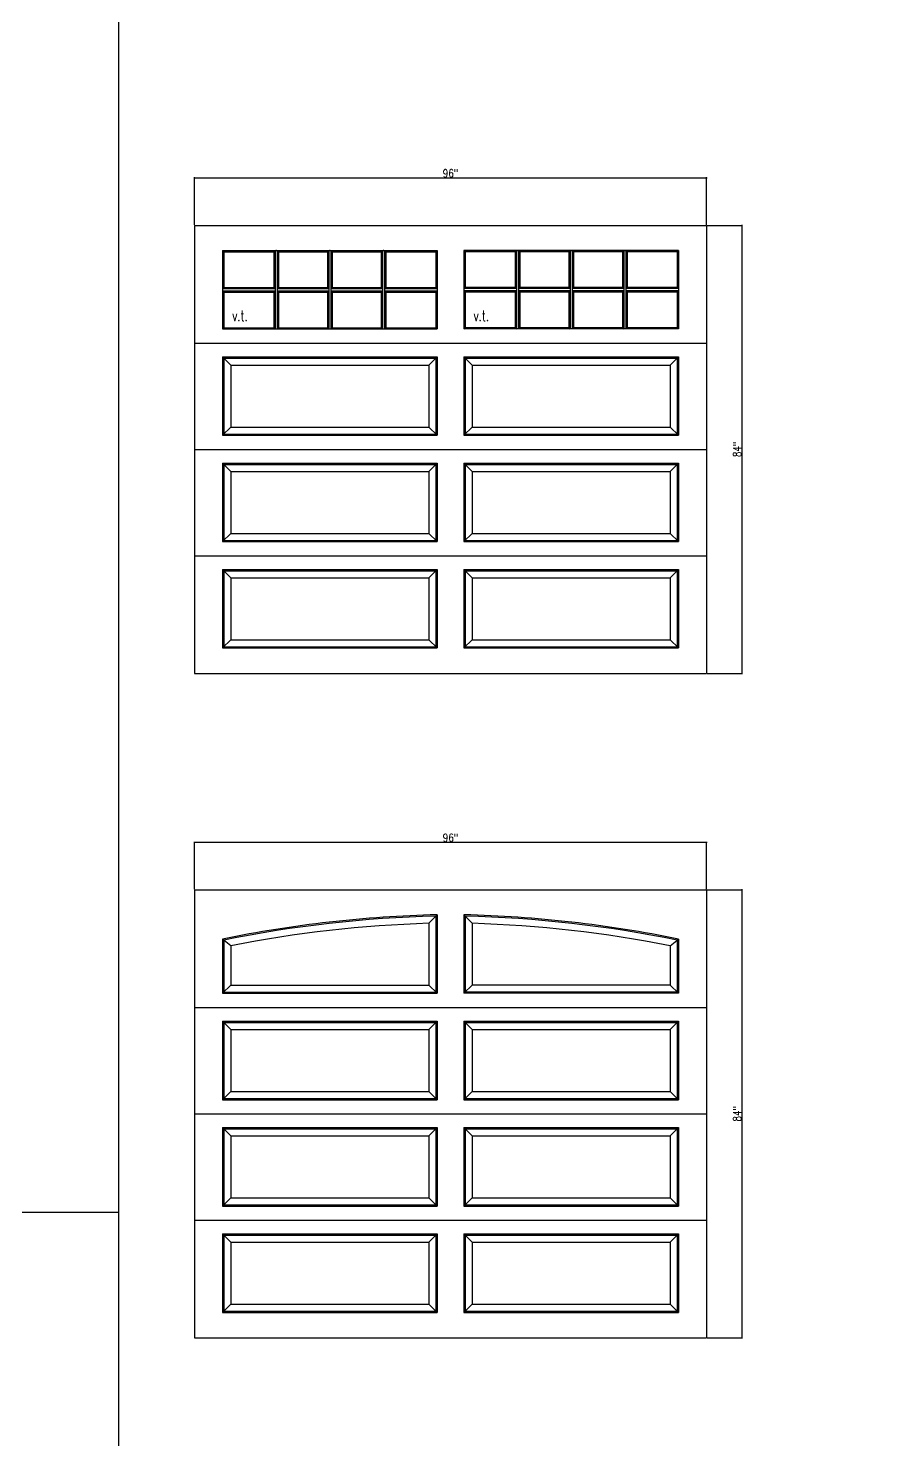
# Model space of a CAD drawing. Header units: inches. Extents: x 1985 to 11287, y 379 to 3234.
# Drawn here: x 8603.2 to 8763.1, y 2706.4 to 2971 of the extents above; entities that cross this region are included whole.
import ezdxf

# ---------------------------------------------------------------- set-up
doc = ezdxf.new("R2010")
doc.units = ezdxf.units.IN
doc.header["$MEASUREMENT"] = 0
doc.layers.get('0').update_dxf_attribs({"linetype": 'CONTINUOUS'})
doc.layers.get('Defpoints').update_dxf_attribs({"linetype": 'CONTINUOUS'})
for name, color, linetype in [('COTE1-1 99', 7, 'CONTINUOUS'), ('elevation 99', 7, 'CONTINUOUS'), ('separation 99', 3, 'CONTINUOUS')]:
    doc.layers.add(name, color=color, linetype=linetype)
doc.styles.get("Standard").update_dxf_attribs({"font": 'txt.shx', "width": 0.8})
doc.dimstyles.new('Elevation', dxfattribs={"dimscale": 2, "dimtxt": 0.75, "dimasz": 0.0625, "dimexe": 0.0625, "dimexo": 0.0625, "dimgap": 0.0625, "dimtad": 1, "dimdec": 5, "dimzin": 0, "dimdsep": 46, "dimlunit": 5, "dimtxsty": 'Standard', "dimblk1": 'OBLIQUE', "dimblk2": 'OBLIQUE', "dimsah": 1, "dimcen": 2, "dimdle": 0.0625, "dimclrd": 1, "dimclre": 1, "dimadec": 1, "dimazin": 0, "dimtfac": 0.375, "dimtdec": 5, "dimtmove": 0, "dimatfit": 3, "dimldrblk": 'OBLIQUE', "dimfxl": 1, "dimfrac": 2, "dimtolj": 1, "dimtzin": 0, "dimarcsym": 0})

# ---------------------------------------------------------------- blocks, each defined once
blk = doc.blocks.new('_OBLIQUE')
at = {"color": 0, "linetype": 'ByBlock'}
blk.add_line((-0.5, -0.5), (0.5, 0.5), dxfattribs=at)
blk = doc.blocks.new('*D8')
at = {"layer": 'COTE1-1 99', "color": 1, "lineweight": -2, "transparency": 16777216}
for p, q in [((8730.51, 2942.93), (8634.26, 2942.93)), ((8634.38, 2934.18), (8634.38, 2943.06)), ((8730.38, 2934.18), (8730.38, 2943.06))]:
    blk.add_line(p, q, dxfattribs=at)
at = {"layer": 'Defpoints', "color": 0, "transparency": 16777216}
for p in [(8634.38, 2942.93), (8634.38, 2934.05), (8730.38, 2934.05)]:
    blk.add_point(p, dxfattribs=at)
at = {"layer": 'COTE1-1 99', "color": 1, "lineweight": -2, "transparency": 16777216, "xscale": 0.125, "yscale": 0.125, "zscale": 0.125, "rotation": 180}
blk.add_blockref('_OBLIQUE', (8634.38, 2942.93), dxfattribs=at)
at = {"layer": 'COTE1-1 99', "color": 1, "lineweight": -2, "transparency": 16777216, "xscale": 0.125, "yscale": 0.125, "zscale": 0.125}
blk.add_blockref('_OBLIQUE', (8730.38, 2942.93), dxfattribs=at)
at = {"layer": 'COTE1-1 99', "color": 0, "transparency": 16777216, "insert": (8682.38, 2943.81), "char_height": 1.5, "attachment_point": 5}
blk.add_mtext('\\A1;96"', dxfattribs=at)
blk = doc.blocks.new('*D9')
at = {"layer": 'COTE1-1 99', "color": 1, "lineweight": -2, "transparency": 16777216}
for p, q in [((8634.38, 2809.62), (8634.38, 2818.5)), ((8730.38, 2809.62), (8730.38, 2818.5)), ((8730.51, 2818.37), (8634.26, 2818.37))]:
    blk.add_line(p, q, dxfattribs=at)
at = {"layer": 'Defpoints', "color": 0, "transparency": 16777216}
for p in [(8634.38, 2818.37), (8634.38, 2809.49), (8730.38, 2809.49)]:
    blk.add_point(p, dxfattribs=at)
at = {"layer": 'COTE1-1 99', "color": 1, "lineweight": -2, "transparency": 16777216, "xscale": 0.125, "yscale": 0.125, "zscale": 0.125, "rotation": 180}
blk.add_blockref('_OBLIQUE', (8634.38, 2818.37), dxfattribs=at)
at = {"layer": 'COTE1-1 99', "color": 1, "lineweight": -2, "transparency": 16777216, "xscale": 0.125, "yscale": 0.125, "zscale": 0.125}
blk.add_blockref('_OBLIQUE', (8730.38, 2818.37), dxfattribs=at)
at = {"layer": 'COTE1-1 99', "color": 0, "transparency": 16777216, "insert": (8682.38, 2819.25), "char_height": 1.5, "attachment_point": 5}
blk.add_mtext('\\A1;96"', dxfattribs=at)
blk = doc.blocks.new('*D10')
at = {"layer": 'COTE1-1 99', "color": 1, "lineweight": -2, "transparency": 16777216}
for p, q in [((8730.51, 2809.49), (8737.12, 2809.49)), ((8736.99, 2809.62), (8736.99, 2725.37)), ((8730.51, 2725.49), (8737.12, 2725.49))]:
    blk.add_line(p, q, dxfattribs=at)
at = {"layer": 'Defpoints', "color": 0, "transparency": 16777216}
for p in [(8730.38, 2809.49), (8730.38, 2725.49), (8736.99, 2725.49)]:
    blk.add_point(p, dxfattribs=at)
at = {"layer": 'COTE1-1 99', "color": 1, "lineweight": -2, "transparency": 16777216, "xscale": 0.125, "yscale": 0.125, "zscale": 0.125}
for p, rotation in [((8736.99, 2809.49), 90), ((8736.99, 2725.49), 270)]:
    blk.add_blockref('_OBLIQUE', p, dxfattribs=dict(at, rotation=rotation))
at = {"layer": 'COTE1-1 99', "color": 0, "transparency": 16777216, "insert": (8736.12, 2767.49), "char_height": 1.5, "attachment_point": 5, "rotation": 90}
blk.add_mtext('\\A1;84"', dxfattribs=at)
blk = doc.blocks.new('*D17')
at = {"layer": 'COTE1-1 99', "color": 1, "lineweight": -2, "transparency": 16777216}
for p, q in [((8730.51, 2934.05), (8737.12, 2934.05)), ((8736.99, 2934.18), (8736.99, 2849.93)), ((8730.51, 2850.05), (8737.12, 2850.05))]:
    blk.add_line(p, q, dxfattribs=at)
at = {"layer": 'Defpoints', "color": 0, "transparency": 16777216}
for p in [(8730.38, 2934.05), (8730.38, 2850.05), (8736.99, 2850.05)]:
    blk.add_point(p, dxfattribs=at)
at = {"layer": 'COTE1-1 99', "color": 1, "lineweight": -2, "transparency": 16777216, "xscale": 0.125, "yscale": 0.125, "zscale": 0.125}
for p, rotation in [((8736.99, 2934.05), 90), ((8736.99, 2850.05), 270)]:
    blk.add_blockref('_OBLIQUE', p, dxfattribs=dict(at, rotation=rotation))
at = {"layer": 'COTE1-1 99', "color": 0, "transparency": 16777216, "insert": (8736.12, 2892.05), "char_height": 1.5, "attachment_point": 5, "rotation": 90}
blk.add_mtext('\\A1;84"', dxfattribs=at)

msp = doc.modelspace()

# ---------------------------------------------------------------- linework, layer by layer
at = {"layer": 'elevation 99'}
for p, q in [((8634.380575, 2934.053961), (8730.380575, 2934.053961)), ((8634.380575, 2934.053961), (8634.380575, 2850.053961)), ((8639.880575, 2934.053961), (8679.630575, 2934.053961)), ((8685.130575, 2934.053961), (8724.880575, 2934.053961)), ((8730.380575, 2934.053961), (8730.380575, 2850.053961)), ((8639.647575, 2929.349511), (8639.647575, 2914.633461)), ((8639.647575, 2929.349511), (8639.880575, 2929.116511)), ((8639.647575, 2929.349511), (8679.863575, 2929.349511)), ((8639.880575, 2929.116511), (8639.880575, 2922.429011)), ((8639.880575, 2929.116511), (8649.264075, 2929.116511)), ((8649.264075, 2929.116511), (8649.497075, 2929.349511)), ((8649.264075, 2929.116511), (8649.264075, 2922.429011)), ((8649.497075, 2929.349511), (8649.497075, 2914.633511)), ((8649.497075, 2929.349511), (8649.906075, 2929.349511)), ((8649.497075, 2929.349511), (8649.906075, 2929.349511)), ((8649.906075, 2929.349511), (8649.906075, 2914.633511)), ((8650.139075, 2929.116511), (8649.906075, 2929.349511)), ((8650.139075, 2929.116511), (8659.318075, 2929.116511)), ((8650.139075, 2929.116511), (8650.139075, 2922.429011)), ((8650.139075, 2929.116511), (8659.318075, 2929.116511)), ((8659.318075, 2929.116511), (8659.551075, 2929.349511)), ((8659.318075, 2929.116511), (8659.318075, 2922.429011)), ((8659.551075, 2929.349511), (8659.551075, 2914.633511)), ((8659.551075, 2929.349511), (8659.960075, 2929.349511)), ((8659.960075, 2929.349511), (8659.960075, 2914.633511)), ((8660.193075, 2929.116511), (8659.960075, 2929.349511)), ((8660.193075, 2929.116511), (8669.372075, 2929.116511)), ((8660.193075, 2929.116511), (8660.193075, 2922.429011)), ((8660.193075, 2929.116511), (8669.372075, 2929.116511)), ((8669.372075, 2929.116511), (8669.605075, 2929.349511)), ((8669.372075, 2929.116511), (8669.372075, 2922.429011)), ((8669.605075, 2929.349511), (8669.605075, 2914.633511)), ((8669.605075, 2929.349511), (8670.014075, 2929.349511)), ((8670.014075, 2929.349511), (8670.014075, 2914.633511)), ((8670.247075, 2929.116511), (8670.014075, 2929.349511)), ((8670.247075, 2929.116511), (8679.630575, 2929.116511)), ((8670.247075, 2929.116511), (8670.247075, 2922.429011)), ((8679.863575, 2929.349511), (8679.630575, 2929.116511)), ((8679.630575, 2929.116511), (8679.630575, 2922.429011)), ((8679.863575, 2929.349511), (8679.863575, 2914.633461)), ((8725.113575, 2929.349511), (8684.897575, 2929.349511)), ((8684.897575, 2929.349511), (8684.897575, 2914.633461)), ((8684.897575, 2929.349511), (8685.130575, 2929.116511)), ((8694.514075, 2929.116511), (8685.130575, 2929.116511)), ((8685.130575, 2929.116511), (8685.130575, 2922.429011)), ((8694.514075, 2929.116511), (8694.747075, 2929.349511)), ((8694.514075, 2929.116511), (8694.514075, 2922.429011)), ((8694.747075, 2929.349511), (8694.747075, 2914.633511)), ((8695.156075, 2929.349511), (8694.747075, 2929.349511)), ((8695.156075, 2929.349511), (8695.156075, 2914.633511)), ((8695.389075, 2929.116511), (8695.156075, 2929.349511)), ((8704.568075, 2929.116511), (8695.389075, 2929.116511)), ((8695.389075, 2929.116511), (8695.389075, 2922.429011)), ((8704.568075, 2929.116511), (8695.389075, 2929.116511)), ((8704.568075, 2929.116511), (8704.801075, 2929.349511)), ((8704.568075, 2929.116511), (8704.568075, 2922.429011)), ((8704.801075, 2929.349511), (8704.801075, 2914.633511)), ((8705.210075, 2929.349511), (8704.801075, 2929.349511)), ((8705.210075, 2929.349511), (8705.210075, 2914.633511)), ((8705.443075, 2929.116511), (8705.210075, 2929.349511)), ((8714.622075, 2929.116511), (8705.443075, 2929.116511)), ((8705.443075, 2929.116511), (8705.443075, 2922.429011)), ((8714.622075, 2929.116511), (8705.443075, 2929.116511)), ((8714.622075, 2929.116511), (8714.855075, 2929.349511)), ((8714.622075, 2929.116511), (8714.622075, 2922.429011)), ((8714.855075, 2929.349511), (8714.855075, 2914.633511)), ((8715.264075, 2929.349511), (8714.855075, 2929.349511)), ((8715.264075, 2929.349511), (8714.855075, 2929.349511)), ((8715.264075, 2929.349511), (8715.264075, 2914.633511)), ((8715.497075, 2929.116511), (8715.264075, 2929.349511)), ((8724.880575, 2929.116511), (8715.497075, 2929.116511)), ((8715.497075, 2929.116511), (8715.497075, 2922.429011)), ((8725.113575, 2929.349511), (8724.880575, 2929.116511)), ((8724.880575, 2929.116511), (8724.880575, 2922.429011)), ((8725.113575, 2929.349511), (8725.113575, 2914.633461)), ((8639.647575, 2922.196011), (8639.880575, 2922.429011)), ((8639.647575, 2922.196011), (8645.926075, 2922.196011)), ((8639.647575, 2921.787011), (8645.926075, 2921.787011)), ((8639.880575, 2921.554011), (8639.647575, 2921.787011)), ((8639.880575, 2922.429011), (8645.693075, 2922.429011)), ((8645.460075, 2922.196011), (8649.497075, 2922.196011)), ((8645.460075, 2921.787011), (8649.497075, 2921.787011)), ((8645.693075, 2922.429011), (8649.264075, 2922.429011)), ((8649.264075, 2922.429011), (8649.497075, 2922.196011)), ((8649.497075, 2921.787011), (8649.264075, 2921.554011)), ((8650.139075, 2922.429011), (8649.906075, 2922.196011)), ((8649.906075, 2922.196011), (8659.551075, 2922.196011)), ((8649.906075, 2921.787011), (8659.551075, 2921.787011)), ((8649.906075, 2921.787011), (8650.139075, 2921.554011)), ((8650.139075, 2922.429011), (8659.318075, 2922.429011)), ((8659.551075, 2922.196011), (8659.318075, 2922.429011)), ((8659.318075, 2921.554011), (8659.551075, 2921.787011)), ((8659.960075, 2922.196011), (8660.193075, 2922.429011)), ((8659.960075, 2922.196011), (8669.605075, 2922.196011)), ((8659.960075, 2921.787011), (8669.605075, 2921.787011)), ((8660.193075, 2921.554011), (8659.960075, 2921.787011)), ((8660.193075, 2922.429011), (8669.372075, 2922.429011)), ((8669.605075, 2922.196011), (8669.372075, 2922.429011)), ((8669.372075, 2921.554011), (8669.605075, 2921.787011)), ((8670.014075, 2922.196011), (8670.247075, 2922.429011)), ((8670.014075, 2922.196011), (8674.051075, 2922.196011)), ((8670.014075, 2921.787011), (8674.051075, 2921.787011)), ((8670.247075, 2921.554011), (8670.014075, 2921.787011)), ((8670.247075, 2922.429011), (8673.818075, 2922.429011)), ((8673.585075, 2922.196011), (8679.863575, 2922.196011)), ((8673.585075, 2921.787011), (8679.863575, 2921.787011)), ((8673.818075, 2922.429011), (8679.630575, 2922.429011)), ((8679.630575, 2922.429011), (8679.863575, 2922.196011)), ((8679.630575, 2921.554011), (8679.863575, 2921.787011)), ((8685.130575, 2922.429011), (8684.897575, 2922.196011)), ((8691.176075, 2922.196011), (8684.897575, 2922.196011)), ((8685.130575, 2921.554011), (8684.897575, 2921.787011)), ((8691.176075, 2921.787011), (8684.897575, 2921.787011)), ((8690.943075, 2922.429011), (8685.130575, 2922.429011)), ((8694.747075, 2922.196011), (8690.710075, 2922.196011)), ((8694.747075, 2921.787011), (8690.710075, 2921.787011)), ((8694.514075, 2922.429011), (8690.943075, 2922.429011)), ((8694.747075, 2922.196011), (8694.514075, 2922.429011)), ((8694.514075, 2921.554011), (8694.747075, 2921.787011)), ((8695.156075, 2922.196011), (8695.389075, 2922.429011)), ((8704.801075, 2922.196011), (8695.156075, 2922.196011)), ((8704.801075, 2921.787011), (8695.156075, 2921.787011)), ((8695.389075, 2921.554011), (8695.156075, 2921.787011)), ((8704.568075, 2922.429011), (8695.389075, 2922.429011)), ((8704.801075, 2922.196011), (8704.568075, 2922.429011)), ((8704.568075, 2921.554011), (8704.801075, 2921.787011)), ((8705.210075, 2922.196011), (8705.443075, 2922.429011)), ((8714.855075, 2922.196011), (8705.210075, 2922.196011)), ((8714.855075, 2921.787011), (8705.210075, 2921.787011)), ((8705.443075, 2921.554011), (8705.210075, 2921.787011)), ((8714.622075, 2922.429011), (8705.443075, 2922.429011)), ((8714.622075, 2922.429011), (8714.855075, 2922.196011)), ((8714.855075, 2921.787011), (8714.622075, 2921.554011)), ((8715.497075, 2922.429011), (8715.264075, 2922.196011)), ((8719.301075, 2922.196011), (8715.264075, 2922.196011)), ((8719.301075, 2921.787011), (8715.264075, 2921.787011)), ((8715.264075, 2921.787011), (8715.497075, 2921.554011)), ((8719.068075, 2922.429011), (8715.497075, 2922.429011)), ((8725.113575, 2922.196011), (8718.835075, 2922.196011)), ((8725.113575, 2921.787011), (8718.835075, 2921.787011)), ((8724.880575, 2922.429011), (8719.068075, 2922.429011)), ((8725.113575, 2922.196011), (8724.880575, 2922.429011)), ((8724.880575, 2921.554011), (8725.113575, 2921.787011)), ((8639.880575, 2921.554011), (8639.880575, 2914.866461)), ((8639.880575, 2921.554011), (8645.693075, 2921.554011)), ((8645.693075, 2921.554011), (8649.264075, 2921.554011)), ((8649.264075, 2921.554011), (8649.264075, 2914.866511)), ((8650.139075, 2921.554011), (8659.318075, 2921.554011)), ((8650.139075, 2921.554011), (8650.139075, 2914.866511)), ((8659.318075, 2921.554011), (8659.318075, 2914.866511)), ((8660.193075, 2921.554011), (8660.193075, 2914.866511)), ((8660.193075, 2921.554011), (8669.372075, 2921.554011)), ((8669.372075, 2921.554011), (8669.372075, 2914.866511)), ((8670.247075, 2921.554011), (8673.818075, 2921.554011)), ((8670.247075, 2921.554011), (8670.247075, 2914.866511)), ((8673.818075, 2921.554011), (8679.630575, 2921.554011)), ((8679.630575, 2921.554011), (8679.630575, 2914.866461)), ((8685.130575, 2921.554011), (8685.130575, 2914.866461)), ((8690.943075, 2921.554011), (8685.130575, 2921.554011)), ((8694.514075, 2921.554011), (8690.943075, 2921.554011)), ((8694.514075, 2921.554011), (8694.514075, 2914.866511)), ((8704.568075, 2921.554011), (8695.389075, 2921.554011)), ((8695.389075, 2921.554011), (8695.389075, 2914.866511)), ((8704.568075, 2921.554011), (8704.568075, 2914.866511)), ((8714.622075, 2921.554011), (8705.443075, 2921.554011)), ((8705.443075, 2921.554011), (8705.443075, 2914.866511)), ((8714.622075, 2921.554011), (8714.622075, 2914.866511)), ((8719.068075, 2921.554011), (8715.497075, 2921.554011)), ((8715.497075, 2921.554011), (8715.497075, 2914.866511)), ((8724.880575, 2921.554011), (8719.068075, 2921.554011)), ((8724.880575, 2921.554011), (8724.880575, 2914.866461)), ((8639.647575, 2914.633461), (8639.880575, 2914.866461)), ((8639.647575, 2914.633461), (8679.863575, 2914.633461)), ((8639.880575, 2914.866461), (8649.264125, 2914.866461)), ((8649.264075, 2914.866511), (8649.497075, 2914.633511)), ((8650.139075, 2914.866511), (8649.906075, 2914.633511)), ((8650.139025, 2914.866461), (8659.318125, 2914.866461)), ((8650.139075, 2914.866511), (8659.318075, 2914.866511)), ((8659.318075, 2914.866511), (8659.551075, 2914.633511)), ((8660.193075, 2914.866511), (8659.960075, 2914.633511)), ((8660.193025, 2914.866461), (8669.372125, 2914.866461)), ((8660.193075, 2914.866511), (8669.372075, 2914.866511)), ((8669.372075, 2914.866511), (8669.605075, 2914.633511)), ((8670.247075, 2914.866511), (8670.014075, 2914.633511)), ((8670.247025, 2914.866461), (8679.630575, 2914.866461)), ((8679.863575, 2914.633461), (8679.630575, 2914.866461)), ((8684.897575, 2914.633461), (8685.130575, 2914.866461)), ((8725.113575, 2914.633461), (8684.897575, 2914.633461)), ((8694.514125, 2914.866461), (8685.130575, 2914.866461)), ((8694.514075, 2914.866511), (8694.747075, 2914.633511)), ((8695.389075, 2914.866511), (8695.156075, 2914.633511)), ((8704.568125, 2914.866461), (8695.389025, 2914.866461)), ((8704.568075, 2914.866511), (8695.389075, 2914.866511)), ((8704.568075, 2914.866511), (8704.801075, 2914.633511)), ((8705.443075, 2914.866511), (8705.210075, 2914.633511)), ((8714.622125, 2914.866461), (8705.443025, 2914.866461)), ((8714.622075, 2914.866511), (8705.443075, 2914.866511)), ((8714.622075, 2914.866511), (8714.855075, 2914.633511)), ((8715.497075, 2914.866511), (8715.264075, 2914.633511)), ((8724.880575, 2914.866461), (8715.497025, 2914.866461)), ((8725.113575, 2914.633461), (8724.880575, 2914.866461)), ((8634.380575, 2911.991461), (8730.380575, 2911.991461)), ((8639.647575, 2909.411961), (8641.193075, 2907.866461)), ((8639.647575, 2909.411961), (8639.647575, 2894.695911)), ((8639.647575, 2909.411961), (8679.863575, 2909.411961)), ((8639.880575, 2909.178961), (8639.880575, 2894.928911)), ((8639.880575, 2909.178961), (8679.630575, 2909.178961)), ((8679.863575, 2909.411961), (8678.318075, 2907.866461)), ((8679.630575, 2909.178961), (8679.630575, 2894.928911)), ((8679.863575, 2909.411961), (8679.863575, 2894.695911)), ((8684.897575, 2909.411961), (8686.443075, 2907.866461)), ((8684.897575, 2909.411961), (8684.897575, 2894.695911)), ((8684.897575, 2909.411961), (8725.113575, 2909.411961)), ((8685.130575, 2909.178961), (8685.130575, 2894.928911)), ((8685.130575, 2909.178961), (8724.880575, 2909.178961)), ((8725.113575, 2909.411961), (8723.568075, 2907.866461)), ((8724.880575, 2909.178961), (8724.880575, 2894.928911)), ((8725.113575, 2909.411961), (8725.113575, 2894.695911)), ((8641.193075, 2907.866461), (8641.193075, 2896.241411)), ((8641.193075, 2907.866461), (8678.318075, 2907.866461)), ((8678.318075, 2907.866461), (8678.318075, 2896.241411)), ((8686.443075, 2907.866461), (8686.443075, 2896.241411)), ((8686.443075, 2907.866461), (8723.568075, 2907.866461)), ((8723.568075, 2907.866461), (8723.568075, 2896.241411)), ((8639.647575, 2894.695911), (8641.193075, 2896.241411)), ((8641.193075, 2896.241411), (8678.318075, 2896.241411)), ((8679.863575, 2894.695911), (8678.318075, 2896.241411)), ((8684.897575, 2894.695911), (8686.443075, 2896.241411)), ((8686.443075, 2896.241411), (8723.568075, 2896.241411)), ((8725.113575, 2894.695911), (8723.568075, 2896.241411)), ((8639.647575, 2894.695911), (8679.863575, 2894.695911)), ((8639.880575, 2894.928911), (8679.630575, 2894.928911)), ((8684.897575, 2894.695911), (8725.113575, 2894.695911)), ((8685.130575, 2894.928911), (8724.880575, 2894.928911)), ((8634.380575, 2892.053961), (8730.380575, 2892.053961)), ((8639.647575, 2889.474461), (8639.647575, 2874.758411)), ((8639.647575, 2889.474461), (8641.193075, 2887.928961)), ((8639.647575, 2889.474461), (8679.863575, 2889.474461)), ((8639.880575, 2889.241461), (8639.880575, 2874.991411)), ((8639.880575, 2889.241461), (8679.630575, 2889.241461)), ((8641.193075, 2887.928961), (8641.193075, 2876.303911)), ((8641.193075, 2887.928961), (8678.318075, 2887.928961)), ((8679.863575, 2889.474461), (8678.318075, 2887.928961)), ((8678.318075, 2887.928961), (8678.318075, 2876.303911)), ((8679.630575, 2889.241461), (8679.630575, 2874.991411)), ((8679.863575, 2889.474461), (8679.863575, 2874.758411)), ((8684.897575, 2889.474461), (8684.897575, 2874.758411)), ((8684.897575, 2889.474461), (8686.443075, 2887.928961)), ((8684.897575, 2889.474461), (8725.113575, 2889.474461)), ((8685.130575, 2889.241461), (8685.130575, 2874.991411)), ((8685.130575, 2889.241461), (8724.880575, 2889.241461)), ((8686.443075, 2887.928961), (8686.443075, 2876.303911)), ((8686.443075, 2887.928961), (8723.568075, 2887.928961)), ((8725.113575, 2889.474461), (8723.568075, 2887.928961)), ((8723.568075, 2887.928961), (8723.568075, 2876.303911)), ((8724.880575, 2889.241461), (8724.880575, 2874.991411)), ((8725.113575, 2889.474461), (8725.113575, 2874.758411)), ((8639.647575, 2874.758411), (8641.193075, 2876.303911)), ((8639.647575, 2874.758411), (8679.863575, 2874.758411)), ((8639.880575, 2874.991411), (8679.630575, 2874.991411)), ((8641.193075, 2876.303911), (8678.318075, 2876.303911)), ((8679.863575, 2874.758411), (8678.318075, 2876.303911)), ((8684.897575, 2874.758411), (8686.443075, 2876.303911)), ((8684.897575, 2874.758411), (8725.113575, 2874.758411)), ((8685.130575, 2874.991411), (8724.880575, 2874.991411)), ((8686.443075, 2876.303911), (8723.568075, 2876.303911)), ((8725.113575, 2874.758411), (8723.568075, 2876.303911)), ((8634.380575, 2872.116461), (8730.380575, 2872.116461)), ((8639.647575, 2869.537011), (8639.647575, 2854.820961)), ((8639.647575, 2869.537011), (8641.193075, 2867.991511)), ((8639.647575, 2869.537011), (8679.863575, 2869.537011)), ((8639.880575, 2869.304011), (8639.880575, 2855.053961)), ((8639.880575, 2869.304011), (8679.630575, 2869.304011)), ((8679.863575, 2869.537011), (8678.318075, 2867.991511)), ((8679.630575, 2869.304011), (8679.630575, 2855.053961)), ((8679.863575, 2869.537011), (8679.863575, 2854.820961)), ((8684.897575, 2869.537011), (8684.897575, 2854.820961)), ((8684.897575, 2869.537011), (8686.443075, 2867.991511)), ((8684.897575, 2869.537011), (8725.113575, 2869.537011)), ((8685.130575, 2869.304011), (8685.130575, 2855.053961)), ((8685.130575, 2869.304011), (8724.880575, 2869.304011)), ((8725.113575, 2869.537011), (8723.568075, 2867.991511)), ((8724.880575, 2869.304011), (8724.880575, 2855.053961)), ((8725.113575, 2869.537011), (8725.113575, 2854.820961)), ((8641.193075, 2867.991511), (8641.193075, 2856.366461)), ((8641.193075, 2867.991511), (8678.318075, 2867.991511)), ((8678.318075, 2867.991511), (8678.318075, 2856.366461)), ((8686.443075, 2867.991511), (8686.443075, 2856.366461)), ((8686.443075, 2867.991511), (8723.568075, 2867.991511)), ((8723.568075, 2867.991511), (8723.568075, 2856.366461)), ((8639.647575, 2854.820961), (8641.193075, 2856.366461)), ((8641.193075, 2856.366461), (8678.318075, 2856.366461)), ((8679.863575, 2854.820961), (8678.318075, 2856.366461)), ((8684.897575, 2854.820961), (8686.443075, 2856.366461)), ((8686.443075, 2856.366461), (8723.568075, 2856.366461)), ((8725.113575, 2854.820961), (8723.568075, 2856.366461)), ((8639.647575, 2854.820961), (8679.863575, 2854.820961)), ((8639.880575, 2855.053961), (8679.630575, 2855.053961)), ((8684.897575, 2854.820961), (8725.113575, 2854.820961)), ((8685.130575, 2855.053961), (8724.880575, 2855.053961)), ((8634.380575, 2850.053961), (8730.380575, 2850.053961)), ((8634.380575, 2809.49143), (8730.380575, 2809.49143)), ((8634.380575, 2809.49143), (8634.380575, 2725.49143)), ((8639.880575, 2809.49143), (8679.630575, 2809.49143)), ((8685.130575, 2809.49143), (8724.880575, 2809.49143)), ((8730.380575, 2809.49143), (8730.380575, 2725.49143)), ((8679.863556, 2804.793284), (8678.318075, 2803.200243)), ((8678.318075, 2803.200243), (8678.318075, 2791.61643)), ((8679.630575, 2804.55393), (8679.630575, 2790.30393)), ((8679.863556, 2804.793284), (8679.863575, 2790.07093)), ((8684.897594, 2804.793284), (8684.897575, 2790.07093)), ((8684.897594, 2804.793284), (8686.443075, 2803.200243)), ((8685.130575, 2804.55393), (8685.130575, 2790.30393)), ((8686.443075, 2803.200243), (8686.443075, 2791.61643)), ((8639.647575, 2800.249468), (8639.647575, 2790.07093)), ((8641.196403, 2799.001858), (8639.647575, 2800.249468)), ((8639.880575, 2800.061782), (8639.880575, 2790.30393)), ((8723.564747, 2799.001858), (8725.113575, 2800.249468)), ((8724.880575, 2800.061782), (8724.880575, 2790.30393)), ((8725.113575, 2800.249468), (8725.113575, 2790.07093)), ((8641.193075, 2799.001153), (8641.193075, 2791.61643)), ((8723.568075, 2799.001153), (8723.568075, 2791.61643)), ((8639.647575, 2790.07093), (8641.193075, 2791.61643)), ((8639.647575, 2790.07093), (8679.863575, 2790.07093)), ((8639.880575, 2790.30393), (8679.630575, 2790.30393)), ((8641.193075, 2791.61643), (8678.318075, 2791.61643)), ((8679.863575, 2790.07093), (8678.318075, 2791.61643)), ((8684.897575, 2790.07093), (8686.443075, 2791.61643)), ((8725.113575, 2790.07093), (8684.897575, 2790.07093)), ((8724.880575, 2790.30393), (8685.130575, 2790.30393)), ((8723.568075, 2791.61643), (8686.443075, 2791.61643)), ((8725.113575, 2790.07093), (8723.568075, 2791.61643)), ((8634.380575, 2787.42893), (8730.380575, 2787.42893)), ((8639.647575, 2784.84943), (8639.647575, 2770.13338)), ((8639.647575, 2784.84943), (8641.193075, 2783.30393)), ((8639.647575, 2784.84943), (8679.863575, 2784.84943)), ((8639.880575, 2784.61643), (8639.880575, 2770.36638)), ((8639.880575, 2784.61643), (8679.630575, 2784.61643)), ((8679.863575, 2784.84943), (8678.318075, 2783.30393)), ((8679.630575, 2784.61643), (8679.630575, 2770.36638)), ((8679.863575, 2784.84943), (8679.863575, 2770.13338)), ((8684.897575, 2784.84943), (8684.897575, 2770.13338)), ((8684.897575, 2784.84943), (8686.443075, 2783.30393)), ((8684.897575, 2784.84943), (8725.113575, 2784.84943)), ((8685.130575, 2784.61643), (8685.130575, 2770.36638)), ((8685.130575, 2784.61643), (8724.880575, 2784.61643)), ((8725.113575, 2784.84943), (8723.568075, 2783.30393)), ((8724.880575, 2784.61643), (8724.880575, 2770.36638)), ((8725.113575, 2784.84943), (8725.113575, 2770.13338)), ((8641.193075, 2783.30393), (8641.193075, 2771.67888)), ((8641.193075, 2783.30393), (8678.318075, 2783.30393)), ((8678.318075, 2783.30393), (8678.318075, 2771.67888)), ((8686.443075, 2783.30393), (8686.443075, 2771.67888)), ((8686.443075, 2783.30393), (8723.568075, 2783.30393)), ((8723.568075, 2783.30393), (8723.568075, 2771.67888)), ((8639.647575, 2770.13338), (8641.193075, 2771.67888)), ((8641.193075, 2771.67888), (8678.318075, 2771.67888)), ((8679.863575, 2770.13338), (8678.318075, 2771.67888)), ((8684.897575, 2770.13338), (8686.443075, 2771.67888)), ((8686.443075, 2771.67888), (8723.568075, 2771.67888)), ((8725.113575, 2770.13338), (8723.568075, 2771.67888)), ((8639.647575, 2770.13338), (8679.863575, 2770.13338)), ((8639.880575, 2770.36638), (8679.630575, 2770.36638)), ((8684.897575, 2770.13338), (8725.113575, 2770.13338)), ((8685.130575, 2770.36638), (8724.880575, 2770.36638)), ((8634.380575, 2767.49143), (8730.380575, 2767.49143)), ((8639.647575, 2764.91193), (8639.647575, 2750.19588)), ((8639.647575, 2764.91193), (8641.193075, 2763.36643)), ((8639.647575, 2764.91193), (8679.863575, 2764.91193)), ((8639.880575, 2764.67893), (8639.880575, 2750.42888)), ((8639.880575, 2764.67893), (8679.630575, 2764.67893)), ((8641.193075, 2763.36643), (8641.193075, 2751.74138)), ((8641.193075, 2763.36643), (8678.318075, 2763.36643)), ((8679.863575, 2764.91193), (8678.318075, 2763.36643)), ((8678.318075, 2763.36643), (8678.318075, 2751.74138)), ((8679.630575, 2764.67893), (8679.630575, 2750.42888)), ((8679.863575, 2764.91193), (8679.863575, 2750.19588)), ((8684.897575, 2764.91193), (8684.897575, 2750.19588)), ((8684.897575, 2764.91193), (8686.443075, 2763.36643)), ((8684.897575, 2764.91193), (8725.113575, 2764.91193)), ((8685.130575, 2764.67893), (8685.130575, 2750.42888)), ((8685.130575, 2764.67893), (8724.880575, 2764.67893)), ((8686.443075, 2763.36643), (8686.443075, 2751.74138)), ((8686.443075, 2763.36643), (8723.568075, 2763.36643)), ((8725.113575, 2764.91193), (8723.568075, 2763.36643)), ((8723.568075, 2763.36643), (8723.568075, 2751.74138)), ((8724.880575, 2764.67893), (8724.880575, 2750.42888)), ((8725.113575, 2764.91193), (8725.113575, 2750.19588)), ((8639.647575, 2750.19588), (8641.193075, 2751.74138)), ((8639.647575, 2750.19588), (8679.863575, 2750.19588)), ((8639.880575, 2750.42888), (8679.630575, 2750.42888)), ((8641.193075, 2751.74138), (8678.318075, 2751.74138)), ((8679.863575, 2750.19588), (8678.318075, 2751.74138)), ((8684.897575, 2750.19588), (8686.443075, 2751.74138)), ((8684.897575, 2750.19588), (8725.113575, 2750.19588)), ((8685.130575, 2750.42888), (8724.880575, 2750.42888)), ((8686.443075, 2751.74138), (8723.568075, 2751.74138)), ((8725.113575, 2750.19588), (8723.568075, 2751.74138)), ((8634.380575, 2747.55393), (8730.380575, 2747.55393)), ((8639.647575, 2744.97448), (8639.647575, 2730.25843)), ((8639.647575, 2744.97448), (8641.193075, 2743.42898)), ((8639.647575, 2744.97448), (8679.863575, 2744.97448)), ((8639.880575, 2744.74148), (8639.880575, 2730.49143)), ((8639.880575, 2744.74148), (8679.630575, 2744.74148)), ((8679.863575, 2744.97448), (8678.318075, 2743.42898)), ((8679.630575, 2744.74148), (8679.630575, 2730.49143)), ((8679.863575, 2744.97448), (8679.863575, 2730.25843)), ((8684.897575, 2744.97448), (8684.897575, 2730.25843)), ((8684.897575, 2744.97448), (8686.443075, 2743.42898)), ((8684.897575, 2744.97448), (8725.113575, 2744.97448)), ((8685.130575, 2744.74148), (8685.130575, 2730.49143)), ((8685.130575, 2744.74148), (8724.880575, 2744.74148)), ((8725.113575, 2744.97448), (8723.568075, 2743.42898)), ((8724.880575, 2744.74148), (8724.880575, 2730.49143)), ((8725.113575, 2744.97448), (8725.113575, 2730.25843)), ((8641.193075, 2743.42898), (8641.193075, 2731.80393)), ((8641.193075, 2743.42898), (8678.318075, 2743.42898)), ((8678.318075, 2743.42898), (8678.318075, 2731.80393)), ((8686.443075, 2743.42898), (8686.443075, 2731.80393)), ((8686.443075, 2743.42898), (8723.568075, 2743.42898)), ((8723.568075, 2743.42898), (8723.568075, 2731.80393)), ((8639.647575, 2730.25843), (8641.193075, 2731.80393)), ((8641.193075, 2731.80393), (8678.318075, 2731.80393)), ((8679.863575, 2730.25843), (8678.318075, 2731.80393)), ((8684.897575, 2730.25843), (8686.443075, 2731.80393)), ((8686.443075, 2731.80393), (8723.568075, 2731.80393)), ((8725.113575, 2730.25843), (8723.568075, 2731.80393)), ((8639.647575, 2730.25843), (8679.863575, 2730.25843)), ((8639.880575, 2730.49143), (8679.630575, 2730.49143)), ((8684.897575, 2730.25843), (8725.113575, 2730.25843)), ((8685.130575, 2730.49143), (8724.880575, 2730.49143)), ((8634.380575, 2725.49143), (8730.380575, 2725.49143))]:
    msp.add_line(p, q, dxfattribs=at)
for centre, radius, start, end in [((8685.500003, 2574.664904), 230.197395, 91.40304322, 101.48944634), ((8685.521755, 2574.308741), 230.320544, 91.46568135, 101.42959979), ((8685.655342, 2572.115656), 231.201041, 91.8186122, 101.08762264), ((8679.261147, 2574.664904), 230.197395, 78.51055366, 88.59695678), ((8679.239396, 2574.308741), 230.320544, 78.57040021, 88.53431865), ((8679.105808, 2572.115656), 231.201041, 78.91237736, 88.1813878)]:
    msp.add_arc(centre, radius, start, end, dxfattribs=at)
for p in [(8649.701575, 2929.349511), (8659.755575, 2929.349511), (8669.809575, 2929.349511), (8694.951575, 2929.349511), (8705.005575, 2929.349511), (8715.059575, 2929.349511)]:
    msp.add_point(p, dxfattribs=at)
at = {"layer": 'separation 99'}
for points in [[(8620.166193, 3211.169101), (9943.175612, 3211.169101), (9943.175612, 2165.20704), (8620.166193, 2165.20704)], [(8620.166193, 3057.127475), (8540.96643, 3057.127475), (8540.96643, 2749.044222), (8620.166193, 2749.044222)]]:
    msp.add_lwpolyline(points, close=True, dxfattribs=at)

# ---------------------------------------------------------------- texts
at = {"layer": 'elevation 99', "width": 0.7}
for p in [(8641.46051, 2916.111725), (8686.71051, 2916.111725)]:
    msp.add_text('v.t.', height=2, dxfattribs=at).set_placement(p)

# ---------------------------------------------------------------- dimensions: what is measured, and where the dimension line sits
at = {"layer": 'COTE1-1 99'}
dim = msp.add_linear_dim(base=(8634.380575, 2942.933905), p1=(8730.380575, 2934.053961), p2=(8634.380575, 2934.053961), dimstyle='Elevation', override={"dimpost": '"'}, dxfattribs=at)
dim.commit()
dim.dimension.update_dxf_attribs({"geometry": '*D8', "text_midpoint": (8682.380575, 2942.933905), "dimtype": 160})
for base, p1, p2, picture, middle in [((8736.992301, 2850.053961), (8730.380575, 2934.053961), (8730.380575, 2850.053961), '*D17', (8736.117301, 2892.053961)), ((8736.992301, 2725.49143), (8730.380575, 2809.49143), (8730.380575, 2725.49143), '*D10', (8736.117301, 2767.49143))]:
    dim = msp.add_linear_dim(base=base, p1=p1, p2=p2, angle=90, dimstyle='Elevation', override={"dimpost": '"'}, dxfattribs=at)
    dim.commit()
    dim.dimension.update_dxf_attribs({"geometry": picture, "text_midpoint": middle})
dim = msp.add_linear_dim(base=(8634.380575, 2818.371373), p1=(8730.380575, 2809.49143), p2=(8634.380575, 2809.49143), dimstyle='Elevation', override={"dimpost": '"'}, dxfattribs=at)
dim.commit()
dim.dimension.update_dxf_attribs({"geometry": '*D9', "text_midpoint": (8682.380575, 2819.246373)})

doc.saveas('drawing.dxf')
